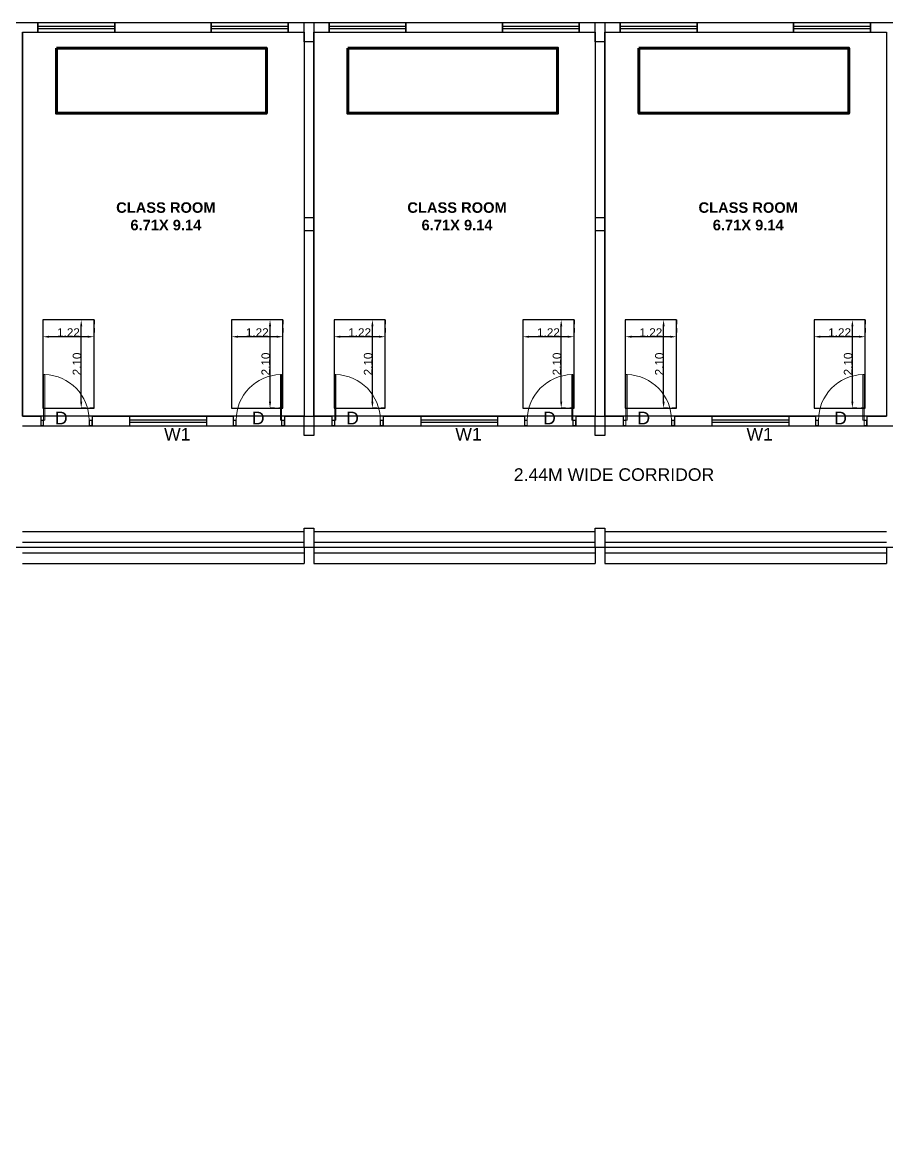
# Model space of a CAD drawing. Header units: metres. Extents: x -1744 to -758, y -4183 to -3914.
# Drawn here: x -1124.52 to -1103.94, y -4124.11 to -4097.3 of the extents above; entities that cross this region are included whole.
import ezdxf

# ---------------------------------------------------------------- set-up
doc = ezdxf.new("R2010")
doc.units = ezdxf.units.M
doc.header["$PDMODE"] = 3
doc.linetypes.add('DOT2', pattern=[0.125, 0, -0.125])
for name, color, linetype in [('A-STAIR-2', 54, 'Continuous'), ('A4-RCC CLMN-F', 4, 'Continuous'), ('BLK_1_FLR_0_BLT_UP_AREA', 13, 'Continuous'), ('BLK_1_FLR_0_REGULAR_ROOM_1', 2, 'Continuous'), ('DOOR_OPEN', 180, 'Continuous'), ('TEXT', 7, 'Continuous'), ('TEXT NOTES', 200, 'Continuous'), ('WALL', 7, 'Continuous'), ('WINDOW', 215, 'Continuous')]:
    doc.layers.add(name, color=color, linetype=linetype)
for name, color, linetype, lineweight in [('A_---WALLS', 255, 'Continuous', 30), ('BLK_1_FLR_0_ROOM_1_LIGHT_VENTILATION_1', 232, 'Continuous', 0), ('DOOR', 11, 'Continuous', 18)]:
    doc.layers.add(name, color=color, linetype=linetype, lineweight=lineweight)
doc.styles.add('KK', font='arial.ttf', dxfattribs={"width": 0.75})
doc.styles.get("Standard").update_dxf_attribs({"font": 'arial.ttf'})
doc.styles.add('TITLE', font='arialbd.ttf')
doc.dimstyles.new('ISO-25', dxfattribs={"dimscale": 0, "dimtxt": 0.23, "dimasz": 0.15, "dimexe": 1.25, "dimexo": 0.625, "dimgap": 0, "dimtad": 0, "dimzin": 1, "dimdsep": 46, "dimtxsty": 'Standard', "dimblk": 'OBLIQUE', "dimcen": 0, "dimse1": 1, "dimse2": 1, "dimclrd": 256, "dimclrt": 256, "dimadec": 0, "dimazin": 2, "dimtfac": 1, "dimtix": 1, "dimtofl": 0, "dimtmove": 0, "dimatfit": 3, "dimfxl": 0, "dimtolj": 1, "dimarcsym": 0})

# ---------------------------------------------------------------- blocks, each defined once
blk = doc.blocks.new('D-915')
for p, q in [((70, 900), (50, 900)), ((50, 100), (50, 900)), ((70, 100), (70, 900)), ((50, 100), (70, 100))]:
    blk.add_line(p, q)
for points in [[(0, 100), (50, 100), (50, 0), (0, 0)], [(5, 95), (45, 95), (45, 5), (5, 5)], [(850, 100), (900, 100), (900, 0), (850, 0)], [(855, 95), (895, 95), (895, 5), (855, 5)]]:
    blk.add_lwpolyline(points, close=True)
blk.add_arc((50, 100), 800, 359.9791, 88.5704)
blk = doc.blocks.new('A$C1C9B1590')
at = {"layer": 'A-STAIR-2', "linetype": 'Continuous'}
for p, q in [((480.971, 73.545), (487.677, 73.545)), ((487.906, 73.545), (494.611, 73.546)), ((494.84, 73.546), (501.545, 73.546)), ((480.971, 73.292), (487.677, 73.292)), ((487.906, 73.292), (494.611, 73.292)), ((494.84, 73.292), (501.545, 73.292)), ((480.971, 73.038), (487.677, 73.038)), ((487.677, 73.165), (487.677, 72.784)), ((487.906, 73.165), (487.906, 72.784)), ((487.906, 73.038), (494.611, 73.038)), ((494.611, 73.165), (494.611, 72.784)), ((494.84, 73.165), (494.84, 72.784)), ((494.84, 73.038), (501.545, 73.038)), ((501.545, 73.165), (501.545, 72.784)), ((480.971, 72.784), (487.677, 72.784)), ((487.906, 72.784), (494.611, 72.784)), ((494.84, 72.784), (501.545, 72.784))]:
    blk.add_line(p, q, dxfattribs=at)
at = {"layer": 'A4-RCC CLMN-F'}
for points in [[(487.677, 85.662), (487.906, 85.662), (487.906, 85.205), (487.677, 85.205)], [(494.611, 85.662), (494.84, 85.662), (494.84, 85.205), (494.611, 85.205)], [(487.677, 76.289), (487.906, 76.289), (487.906, 75.832), (487.677, 75.832)], [(494.611, 76.289), (494.84, 76.289), (494.84, 75.832), (494.611, 75.832)], [(487.677, 73.622), (487.906, 73.622), (487.906, 73.165), (487.677, 73.165)], [(494.611, 73.622), (494.84, 73.622), (494.84, 73.165), (494.611, 73.165)]]:
    blk.add_lwpolyline(points, close=True, dxfattribs=at)
for points in [[(487.677, 80.709), (487.906, 80.709), (487.906, 81.014), (487.677, 81.014), (487.677, 80.709)], [(494.611, 80.709), (494.84, 80.709), (494.84, 81.014), (494.611, 81.014), (494.611, 80.709)]]:
    blk.add_lwpolyline(points, dxfattribs=at)
at = {"layer": 'A_---WALLS'}
for p, q in [((479.93, 85.662), (481.339, 85.662)), ((483.168, 85.662), (485.465, 85.662)), ((487.294, 85.662), (488.273, 85.662)), ((490.102, 85.662), (492.399, 85.662)), ((494.228, 85.662), (495.207, 85.662)), ((497.036, 85.662), (499.333, 85.662)), ((501.162, 85.662), (502.142, 85.662)), ((480.971, 85.433), (480.971, 76.289)), ((480.971, 85.433), (481.339, 85.433)), ((483.168, 85.433), (485.465, 85.433)), ((487.294, 85.433), (487.677, 85.433)), ((487.677, 85.433), (487.677, 76.289)), ((487.906, 85.433), (487.906, 76.289)), ((487.906, 85.433), (488.273, 85.433)), ((490.102, 85.433), (492.399, 85.433)), ((494.228, 85.433), (494.611, 85.433)), ((494.611, 85.433), (494.611, 76.289)), ((494.84, 85.433), (494.84, 76.289)), ((494.84, 85.433), (495.207, 85.433)), ((497.036, 85.433), (499.333, 85.433)), ((501.162, 85.433), (501.545, 85.433)), ((480.971, 76.289), (481.406, 76.289)), ((481.406, 76.289), (481.406, 76.061)), ((482.627, 76.289), (483.52, 76.289)), ((482.627, 76.289), (482.627, 76.061)), ((485.349, 76.289), (485.988, 76.289)), ((485.988, 76.289), (485.988, 76.061)), ((487.21, 76.289), (487.677, 76.289)), ((487.21, 76.289), (487.21, 76.061)), ((487.906, 76.289), (488.34, 76.289)), ((488.34, 76.289), (488.34, 76.061)), ((489.562, 76.289), (489.562, 76.061)), ((489.562, 76.289), (490.454, 76.289)), ((492.283, 76.289), (492.922, 76.289)), ((492.922, 76.289), (492.922, 76.061)), ((494.144, 76.289), (494.611, 76.289)), ((494.144, 76.289), (494.144, 76.061)), ((494.84, 76.289), (495.274, 76.289)), ((495.274, 76.289), (495.274, 76.061)), ((496.496, 76.289), (497.388, 76.289)), ((496.496, 76.289), (496.496, 76.061)), ((499.217, 76.289), (499.856, 76.289)), ((499.856, 76.289), (499.856, 76.061)), ((501.078, 76.289), (501.545, 76.289)), ((501.078, 76.289), (501.078, 76.061)), ((480.971, 76.061), (508.708, 76.061))]:
    blk.add_line(p, q, dxfattribs=at)
for points in [[(479.93, 85.662), (481.339, 85.662)], [(483.168, 85.662), (485.465, 85.662)], [(487.294, 85.662), (488.273, 85.662)], [(490.102, 85.662), (492.399, 85.662)], [(494.228, 85.662), (495.207, 85.662)], [(497.036, 85.662), (499.333, 85.662)], [(501.162, 85.662), (502.142, 85.662)]]:
    blk.add_lwpolyline(points, dxfattribs=at)
at = {"layer": 'WINDOW', "linetype": 'Continuous'}
for p, q in [((481.339, 85.662), (483.168, 85.662)), ((481.339, 85.433), (481.339, 85.662)), ((481.339, 85.662), (481.339, 85.433)), ((481.339, 85.573), (483.168, 85.573)), ((481.339, 85.573), (483.168, 85.573)), ((481.339, 85.522), (483.168, 85.522)), ((481.339, 85.522), (483.168, 85.522)), ((483.168, 85.662), (483.168, 85.433)), ((483.168, 85.433), (483.168, 85.662)), ((485.465, 85.433), (485.465, 85.662)), ((485.465, 85.662), (485.465, 85.433)), ((485.465, 85.662), (487.294, 85.662)), ((485.465, 85.573), (487.294, 85.573)), ((485.465, 85.573), (487.294, 85.573)), ((485.465, 85.522), (487.294, 85.522)), ((485.465, 85.522), (487.294, 85.522)), ((487.294, 85.433), (487.294, 85.662)), ((487.294, 85.662), (487.294, 85.433)), ((488.273, 85.433), (488.273, 85.662)), ((488.273, 85.662), (488.273, 85.433)), ((488.273, 85.662), (490.102, 85.662)), ((488.273, 85.573), (490.102, 85.573)), ((488.273, 85.573), (490.102, 85.573)), ((488.273, 85.522), (490.102, 85.522)), ((488.273, 85.522), (490.102, 85.522)), ((490.102, 85.433), (490.102, 85.662)), ((490.102, 85.662), (490.102, 85.433)), ((492.399, 85.433), (492.399, 85.662)), ((492.399, 85.662), (492.399, 85.433)), ((492.399, 85.662), (494.228, 85.662)), ((492.399, 85.573), (494.228, 85.573)), ((492.399, 85.573), (494.228, 85.573)), ((492.399, 85.522), (494.228, 85.522)), ((492.399, 85.522), (494.228, 85.522)), ((494.228, 85.433), (494.228, 85.662)), ((494.228, 85.662), (494.228, 85.433)), ((495.207, 85.662), (497.036, 85.662)), ((495.207, 85.433), (495.207, 85.662)), ((495.207, 85.662), (495.207, 85.433)), ((495.207, 85.573), (497.036, 85.573)), ((495.207, 85.573), (497.036, 85.573)), ((495.207, 85.522), (497.036, 85.522)), ((495.207, 85.522), (497.036, 85.522)), ((497.036, 85.662), (497.036, 85.433)), ((497.036, 85.433), (497.036, 85.662)), ((499.333, 85.662), (499.333, 85.433)), ((499.333, 85.433), (499.333, 85.662)), ((499.333, 85.662), (501.162, 85.662)), ((499.333, 85.573), (501.162, 85.573)), ((499.333, 85.573), (501.162, 85.573)), ((499.333, 85.522), (501.162, 85.522)), ((499.333, 85.522), (501.162, 85.522)), ((501.162, 85.433), (501.162, 85.662)), ((501.162, 85.662), (501.162, 85.433)), ((481.339, 85.433), (483.168, 85.433)), ((485.465, 85.433), (487.294, 85.433)), ((488.273, 85.433), (490.102, 85.433)), ((492.399, 85.433), (494.228, 85.433)), ((495.207, 85.433), (497.036, 85.433)), ((499.333, 85.433), (501.162, 85.433)), ((483.52, 76.289), (483.52, 76.061)), ((483.52, 76.289), (485.349, 76.289)), ((483.52, 76.289), (483.52, 76.061)), ((483.52, 76.2), (485.349, 76.2)), ((483.52, 76.2), (485.349, 76.2)), ((483.52, 76.149), (485.349, 76.149)), ((483.52, 76.149), (485.349, 76.149)), ((485.349, 76.289), (485.349, 76.061)), ((485.349, 76.289), (485.349, 76.061)), ((490.454, 76.289), (490.454, 76.061)), ((490.454, 76.289), (490.454, 76.061)), ((490.454, 76.289), (492.283, 76.289)), ((490.454, 76.2), (492.283, 76.2)), ((490.454, 76.2), (492.283, 76.2)), ((490.454, 76.149), (492.283, 76.149)), ((490.454, 76.149), (492.283, 76.149)), ((492.283, 76.289), (492.283, 76.061)), ((492.283, 76.289), (492.283, 76.061)), ((497.388, 76.289), (497.388, 76.061)), ((497.388, 76.289), (499.217, 76.289)), ((497.388, 76.289), (497.388, 76.061)), ((497.388, 76.2), (499.217, 76.2)), ((497.388, 76.2), (499.217, 76.2)), ((497.388, 76.149), (499.217, 76.149)), ((497.388, 76.149), (499.217, 76.149)), ((499.217, 76.289), (499.217, 76.061)), ((499.217, 76.289), (499.217, 76.061)), ((483.52, 76.061), (485.349, 76.061)), ((490.454, 76.061), (492.283, 76.061)), ((497.388, 76.061), (499.217, 76.061))]:
    blk.add_line(p, q, dxfattribs=at)
at = {"layer": 'DOOR', "xscale": 0.001354666666666, "yscale": 0.001354666666666, "zscale": 0.001354666666666}
for p in [(481.406, 76.061), (488.34, 76.061), (495.274, 76.061)]:
    blk.add_blockref('D-915', p, dxfattribs=at)
at = {"layer": 'DOOR', "xscale": -0.001354666666666, "yscale": 0.001354666666666, "zscale": 0.001354666666666, "rotation": 7.15959292e-08}
for p in [(487.21, 76.061), (494.144, 76.061), (501.078, 76.061)]:
    blk.add_blockref('D-915', p, dxfattribs=at)
at = {"layer": 'TEXT', "char_height": 0.25, "width": 6.85278, "attachment_point": 5, "style": 'TITLE'}
for insert in [(484.385, 81.046), (491.319, 81.046), (498.253, 81.046)]:
    blk.add_mtext('\\A1;CLASS ROOM\\P6.71X 9.14', dxfattribs=dict(at, insert=insert))
at = {"layer": 'TEXT NOTES', "style": 'KK'}
for s, p in [('D', (481.744, 76.096)), ('D', (486.434, 76.096)), ('D', (488.679, 76.096)), ('D', (493.368, 76.096)), ('D', (495.613, 76.096)), ('D', (500.302, 76.096)), ('W1', (484.343, 75.71)), ('W1', (491.278, 75.71)), ('W1', (498.212, 75.71)), ('2.44M WIDE CORRIDOR', (492.67, 74.749))]:
    blk.add_text(s, height=0.3, dxfattribs=at).set_placement(p)
blk = doc.blocks.new('*D651')
at = {"layer": 'DEFPOINTS', "color": 0, "ltscale": 0.1}
for p in [(-1124.033, -4104.381), (-1122.813, -4104.381), (-1124.033, -4104.782)]:
    blk.add_point(p, dxfattribs=at)
at = {"layer": 'DOOR_OPEN', "color": 1, "linetype": 'DOT2', "ltscale": 0.1}
for p, q in [((-1124.033, -4104.381), (-1124.033, -4104.782)), ((-1122.813, -4104.381), (-1122.813, -4104.782))]:
    blk.add_line(p, q, dxfattribs=at)
at = {"layer": 'DOOR_OPEN', "color": 1, "ltscale": 0.1}
blk.add_line((-1122.963, -4104.782), (-1123.883, -4104.782), dxfattribs=at)
for points in [[(-1123.883, -4104.757), (-1123.883, -4104.807), (-1124.033, -4104.782)], [(-1122.963, -4104.757), (-1122.963, -4104.807), (-1122.813, -4104.782)]]:
    blk.add_solid(points, dxfattribs=at)
at = {"layer": 'DOOR_OPEN', "color": 1, "ltscale": 0.1, "insert": (-1123.423, -4104.681), "char_height": 0.2, "attachment_point": 5}
blk.add_mtext('\\A1;1.22', dxfattribs=at)
blk = doc.blocks.new('*D652')
at = {"layer": 'DEFPOINTS', "color": 0, "ltscale": 0.1}
for p in [(-1123.119, -4104.381), (-1122.813, -4104.381), (-1122.813, -4106.481)]:
    blk.add_point(p, dxfattribs=at)
at = {"layer": 'DOOR_OPEN', "color": 2, "linetype": 'DOT2', "ltscale": 0.1}
for p, q in [((-1122.813, -4104.381), (-1123.119, -4104.381)), ((-1122.813, -4106.481), (-1123.119, -4106.481))]:
    blk.add_line(p, q, dxfattribs=at)
at = {"layer": 'DOOR_OPEN', "color": 2, "ltscale": 0.1}
blk.add_line((-1123.119, -4106.331), (-1123.119, -4104.531), dxfattribs=at)
for points in [[(-1123.144, -4104.531), (-1123.094, -4104.531), (-1123.119, -4104.381)], [(-1123.144, -4106.331), (-1123.094, -4106.331), (-1123.119, -4106.481)]]:
    blk.add_solid(points, dxfattribs=at)
at = {"layer": 'DOOR_OPEN', "color": 2, "ltscale": 0.1, "insert": (-1123.221, -4105.431), "char_height": 0.2, "attachment_point": 5, "rotation": 90}
blk.add_mtext('\\A1;2.10', dxfattribs=at)
blk = doc.blocks.new('*D653')
at = {"layer": 'DEFPOINTS', "color": 0, "ltscale": 0.1}
for p in [(-1119.537, -4104.381), (-1118.317, -4104.381), (-1119.537, -4104.782)]:
    blk.add_point(p, dxfattribs=at)
at = {"layer": 'DOOR_OPEN', "color": 1, "linetype": 'DOT2', "ltscale": 0.1}
for p, q in [((-1119.537, -4104.381), (-1119.537, -4104.782)), ((-1118.317, -4104.381), (-1118.317, -4104.782))]:
    blk.add_line(p, q, dxfattribs=at)
at = {"layer": 'DOOR_OPEN', "color": 1, "ltscale": 0.1}
blk.add_line((-1118.467, -4104.782), (-1119.387, -4104.782), dxfattribs=at)
for points in [[(-1119.387, -4104.757), (-1119.387, -4104.807), (-1119.537, -4104.782)], [(-1118.467, -4104.757), (-1118.467, -4104.807), (-1118.317, -4104.782)]]:
    blk.add_solid(points, dxfattribs=at)
at = {"layer": 'DOOR_OPEN', "color": 1, "ltscale": 0.1, "insert": (-1118.927, -4104.681), "char_height": 0.2, "attachment_point": 5}
blk.add_mtext('\\A1;1.22', dxfattribs=at)
blk = doc.blocks.new('*D654')
at = {"layer": 'DEFPOINTS', "color": 0, "ltscale": 0.1}
for p in [(-1118.623, -4104.381), (-1118.317, -4104.381), (-1118.317, -4106.481)]:
    blk.add_point(p, dxfattribs=at)
at = {"layer": 'DOOR_OPEN', "color": 2, "linetype": 'DOT2', "ltscale": 0.1}
for p, q in [((-1118.317, -4104.381), (-1118.623, -4104.381)), ((-1118.317, -4106.481), (-1118.623, -4106.481))]:
    blk.add_line(p, q, dxfattribs=at)
at = {"layer": 'DOOR_OPEN', "color": 2, "ltscale": 0.1}
blk.add_line((-1118.623, -4106.331), (-1118.623, -4104.531), dxfattribs=at)
for points in [[(-1118.648, -4104.531), (-1118.598, -4104.531), (-1118.623, -4104.381)], [(-1118.648, -4106.331), (-1118.598, -4106.331), (-1118.623, -4106.481)]]:
    blk.add_solid(points, dxfattribs=at)
at = {"layer": 'DOOR_OPEN', "color": 2, "ltscale": 0.1, "insert": (-1118.726, -4105.431), "char_height": 0.2, "attachment_point": 5, "rotation": 90}
blk.add_mtext('\\A1;2.10', dxfattribs=at)
blk = doc.blocks.new('*D655')
at = {"layer": 'DEFPOINTS', "color": 0, "ltscale": 0.1}
for p in [(-1117.099, -4104.381), (-1115.879, -4104.381), (-1117.099, -4104.782)]:
    blk.add_point(p, dxfattribs=at)
at = {"layer": 'DOOR_OPEN', "color": 1, "linetype": 'DOT2', "ltscale": 0.1}
for p, q in [((-1117.099, -4104.381), (-1117.099, -4104.782)), ((-1115.879, -4104.381), (-1115.879, -4104.782))]:
    blk.add_line(p, q, dxfattribs=at)
at = {"layer": 'DOOR_OPEN', "color": 1, "ltscale": 0.1}
blk.add_line((-1116.029, -4104.782), (-1116.949, -4104.782), dxfattribs=at)
for points in [[(-1116.949, -4104.757), (-1116.949, -4104.807), (-1117.099, -4104.782)], [(-1116.029, -4104.757), (-1116.029, -4104.807), (-1115.879, -4104.782)]]:
    blk.add_solid(points, dxfattribs=at)
at = {"layer": 'DOOR_OPEN', "color": 1, "ltscale": 0.1, "insert": (-1116.489, -4104.681), "char_height": 0.2, "attachment_point": 5}
blk.add_mtext('\\A1;1.22', dxfattribs=at)
blk = doc.blocks.new('*D656')
at = {"layer": 'DEFPOINTS', "color": 0, "ltscale": 0.1}
for p in [(-1116.185, -4104.381), (-1115.879, -4104.381), (-1115.879, -4106.481)]:
    blk.add_point(p, dxfattribs=at)
at = {"layer": 'DOOR_OPEN', "color": 2, "linetype": 'DOT2', "ltscale": 0.1}
for p, q in [((-1115.879, -4104.381), (-1116.185, -4104.381)), ((-1115.879, -4106.481), (-1116.185, -4106.481))]:
    blk.add_line(p, q, dxfattribs=at)
at = {"layer": 'DOOR_OPEN', "color": 2, "ltscale": 0.1}
blk.add_line((-1116.185, -4106.331), (-1116.185, -4104.531), dxfattribs=at)
for points in [[(-1116.21, -4104.531), (-1116.16, -4104.531), (-1116.185, -4104.381)], [(-1116.21, -4106.331), (-1116.16, -4106.331), (-1116.185, -4106.481)]]:
    blk.add_solid(points, dxfattribs=at)
at = {"layer": 'DOOR_OPEN', "color": 2, "ltscale": 0.1, "insert": (-1116.287, -4105.431), "char_height": 0.2, "attachment_point": 5, "rotation": 90}
blk.add_mtext('\\A1;2.10', dxfattribs=at)
blk = doc.blocks.new('*D657')
at = {"layer": 'DEFPOINTS', "color": 0, "ltscale": 0.1}
for p in [(-1112.603, -4104.381), (-1111.383, -4104.381), (-1112.603, -4104.782)]:
    blk.add_point(p, dxfattribs=at)
at = {"layer": 'DOOR_OPEN', "color": 1, "linetype": 'DOT2', "ltscale": 0.1}
for p, q in [((-1112.603, -4104.381), (-1112.603, -4104.782)), ((-1111.383, -4104.381), (-1111.383, -4104.782))]:
    blk.add_line(p, q, dxfattribs=at)
at = {"layer": 'DOOR_OPEN', "color": 1, "ltscale": 0.1}
blk.add_line((-1111.533, -4104.782), (-1112.453, -4104.782), dxfattribs=at)
for points in [[(-1112.453, -4104.757), (-1112.453, -4104.807), (-1112.603, -4104.782)], [(-1111.533, -4104.757), (-1111.533, -4104.807), (-1111.383, -4104.782)]]:
    blk.add_solid(points, dxfattribs=at)
at = {"layer": 'DOOR_OPEN', "color": 1, "ltscale": 0.1, "insert": (-1111.993, -4104.681), "char_height": 0.2, "attachment_point": 5}
blk.add_mtext('\\A1;1.22', dxfattribs=at)
blk = doc.blocks.new('*D658')
at = {"layer": 'DEFPOINTS', "color": 0, "ltscale": 0.1}
for p in [(-1111.689, -4104.381), (-1111.383, -4104.381), (-1111.383, -4106.481)]:
    blk.add_point(p, dxfattribs=at)
at = {"layer": 'DOOR_OPEN', "color": 2, "linetype": 'DOT2', "ltscale": 0.1}
for p, q in [((-1111.383, -4104.381), (-1111.689, -4104.381)), ((-1111.383, -4106.481), (-1111.689, -4106.481))]:
    blk.add_line(p, q, dxfattribs=at)
at = {"layer": 'DOOR_OPEN', "color": 2, "ltscale": 0.1}
blk.add_line((-1111.689, -4106.331), (-1111.689, -4104.531), dxfattribs=at)
for points in [[(-1111.714, -4104.531), (-1111.664, -4104.531), (-1111.689, -4104.381)], [(-1111.714, -4106.331), (-1111.664, -4106.331), (-1111.689, -4106.481)]]:
    blk.add_solid(points, dxfattribs=at)
at = {"layer": 'DOOR_OPEN', "color": 2, "ltscale": 0.1, "insert": (-1111.791, -4105.431), "char_height": 0.2, "attachment_point": 5, "rotation": 90}
blk.add_mtext('\\A1;2.10', dxfattribs=at)
blk = doc.blocks.new('*D659')
at = {"layer": 'DEFPOINTS', "color": 0, "ltscale": 0.1}
for p in [(-1110.164, -4104.381), (-1108.944, -4104.381), (-1110.164, -4104.782)]:
    blk.add_point(p, dxfattribs=at)
at = {"layer": 'DOOR_OPEN', "color": 1, "linetype": 'DOT2', "ltscale": 0.1}
for p, q in [((-1110.164, -4104.381), (-1110.164, -4104.782)), ((-1108.944, -4104.381), (-1108.944, -4104.782))]:
    blk.add_line(p, q, dxfattribs=at)
at = {"layer": 'DOOR_OPEN', "color": 1, "ltscale": 0.1}
blk.add_line((-1109.094, -4104.782), (-1110.014, -4104.782), dxfattribs=at)
for points in [[(-1110.014, -4104.757), (-1110.014, -4104.807), (-1110.164, -4104.782)], [(-1109.094, -4104.757), (-1109.094, -4104.807), (-1108.944, -4104.782)]]:
    blk.add_solid(points, dxfattribs=at)
at = {"layer": 'DOOR_OPEN', "color": 1, "ltscale": 0.1, "insert": (-1109.554, -4104.681), "char_height": 0.2, "attachment_point": 5}
blk.add_mtext('\\A1;1.22', dxfattribs=at)
blk = doc.blocks.new('*D660')
at = {"layer": 'DEFPOINTS', "color": 0, "ltscale": 0.1}
for p in [(-1109.251, -4104.381), (-1108.944, -4104.381), (-1108.944, -4106.481)]:
    blk.add_point(p, dxfattribs=at)
at = {"layer": 'DOOR_OPEN', "color": 2, "linetype": 'DOT2', "ltscale": 0.1}
for p, q in [((-1108.944, -4104.381), (-1109.251, -4104.381)), ((-1108.944, -4106.481), (-1109.251, -4106.481))]:
    blk.add_line(p, q, dxfattribs=at)
at = {"layer": 'DOOR_OPEN', "color": 2, "ltscale": 0.1}
blk.add_line((-1109.251, -4106.331), (-1109.251, -4104.531), dxfattribs=at)
for points in [[(-1109.276, -4104.531), (-1109.226, -4104.531), (-1109.251, -4104.381)], [(-1109.276, -4106.331), (-1109.226, -4106.331), (-1109.251, -4106.481)]]:
    blk.add_solid(points, dxfattribs=at)
at = {"layer": 'DOOR_OPEN', "color": 2, "ltscale": 0.1, "insert": (-1109.353, -4105.431), "char_height": 0.2, "attachment_point": 5, "rotation": 90}
blk.add_mtext('\\A1;2.10', dxfattribs=at)
blk = doc.blocks.new('*D661')
at = {"layer": 'DEFPOINTS', "color": 0, "ltscale": 0.1}
for p in [(-1105.669, -4104.381), (-1104.449, -4104.381), (-1105.669, -4104.782)]:
    blk.add_point(p, dxfattribs=at)
at = {"layer": 'DOOR_OPEN', "color": 1, "linetype": 'DOT2', "ltscale": 0.1}
for p, q in [((-1105.669, -4104.381), (-1105.669, -4104.782)), ((-1104.449, -4104.381), (-1104.449, -4104.782))]:
    blk.add_line(p, q, dxfattribs=at)
at = {"layer": 'DOOR_OPEN', "color": 1, "ltscale": 0.1}
blk.add_line((-1104.599, -4104.782), (-1105.519, -4104.782), dxfattribs=at)
for points in [[(-1105.519, -4104.757), (-1105.519, -4104.807), (-1105.669, -4104.782)], [(-1104.599, -4104.757), (-1104.599, -4104.807), (-1104.449, -4104.782)]]:
    blk.add_solid(points, dxfattribs=at)
at = {"layer": 'DOOR_OPEN', "color": 1, "ltscale": 0.1, "insert": (-1105.059, -4104.681), "char_height": 0.2, "attachment_point": 5}
blk.add_mtext('\\A1;1.22', dxfattribs=at)
blk = doc.blocks.new('*D662')
at = {"layer": 'DEFPOINTS', "color": 0, "ltscale": 0.1}
for p in [(-1104.755, -4104.381), (-1104.449, -4104.381), (-1104.449, -4106.481)]:
    blk.add_point(p, dxfattribs=at)
at = {"layer": 'DOOR_OPEN', "color": 2, "linetype": 'DOT2', "ltscale": 0.1}
for p, q in [((-1104.449, -4104.381), (-1104.755, -4104.381)), ((-1104.449, -4106.481), (-1104.755, -4106.481))]:
    blk.add_line(p, q, dxfattribs=at)
at = {"layer": 'DOOR_OPEN', "color": 2, "ltscale": 0.1}
blk.add_line((-1104.755, -4106.331), (-1104.755, -4104.531), dxfattribs=at)
for points in [[(-1104.78, -4104.531), (-1104.73, -4104.531), (-1104.755, -4104.381)], [(-1104.78, -4106.331), (-1104.73, -4106.331), (-1104.755, -4106.481)]]:
    blk.add_solid(points, dxfattribs=at)
at = {"layer": 'DOOR_OPEN', "color": 2, "ltscale": 0.1, "insert": (-1104.857, -4105.431), "char_height": 0.2, "attachment_point": 5, "rotation": 90}
blk.add_mtext('\\A1;2.10', dxfattribs=at)

msp = doc.modelspace()

# ---------------------------------------------------------------- linework, layer by layer
at = {"layer": 'BLK_1_FLR_0_BLT_UP_AREA', "color": 26}
msp.add_lwpolyline([(-1195.68798, -4124.10829), (-1195.68798, -4097.3014), (-1086.95058, -4097.3014), (-1086.95058, -4121.11098), (-1096.39938, -4121.11098), (-1096.39938, -4109.7982), (-1136.93778, -4109.7982), (-1136.93778, -4115.89522), (-1147.75818, -4115.89522), (-1147.75818, -4109.7982), (-1186.23918, -4109.7982), (-1186.23918, -4124.10829)], close=True, dxfattribs=at)
at = {"layer": 'BLK_1_FLR_0_REGULAR_ROOM_1', "color": 3}
for points in [[(-1124.51718, -4097.53), (-1117.81158, -4097.53), (-1117.81158, -4106.674), (-1124.51718, -4106.674)], [(-1117.58298, -4097.53), (-1110.87738, -4097.53), (-1110.87738, -4106.674), (-1117.58298, -4106.674)], [(-1110.64878, -4097.53), (-1103.94318, -4097.53), (-1103.94318, -4106.674), (-1110.64878, -4106.674)]]:
    msp.add_lwpolyline(points, close=True, dxfattribs=at)
at = {"layer": 'BLK_1_FLR_0_ROOM_1_LIGHT_VENTILATION_1', "color": 232, "lineweight": 60}
for points in [[(-1123.70832, -4097.90959), (-1118.70832, -4097.90959), (-1118.70832, -4099.45959), (-1123.70832, -4099.45959)], [(-1116.77412, -4097.90959), (-1111.77412, -4097.90959), (-1111.77412, -4099.45959), (-1116.77412, -4099.45959)], [(-1109.83992, -4097.90959), (-1104.83992, -4097.90959), (-1104.83992, -4099.45959), (-1109.83992, -4099.45959)]]:
    msp.add_lwpolyline(points, close=True, dxfattribs=at)
at = {"layer": 'DOOR_OPEN', "color": 180}
for points in [[(-1124.03278, -4106.48104), (-1122.81278, -4106.48104), (-1122.81278, -4104.38104), (-1124.03278, -4104.38104)], [(-1119.53726, -4106.48104), (-1118.31726, -4106.48104), (-1118.31726, -4104.38104), (-1119.53726, -4104.38104)], [(-1117.09858, -4106.48104), (-1115.87858, -4106.48104), (-1115.87858, -4104.38104), (-1117.09858, -4104.38104)], [(-1112.60306, -4106.48104), (-1111.38306, -4106.48104), (-1111.38306, -4104.38104), (-1112.60306, -4104.38104)], [(-1110.16438, -4106.48104), (-1108.94438, -4106.48104), (-1108.94438, -4104.38104), (-1110.16438, -4104.38104)], [(-1105.66886, -4106.48104), (-1104.44886, -4106.48104), (-1104.44886, -4104.38104), (-1105.66886, -4104.38104)]]:
    msp.add_lwpolyline(points, close=True, dxfattribs=at)

# ---------------------------------------------------------------- block references
at = {"layer": 'WALL'}
msp.add_blockref('A$C1C9B1590', (-1605.48862, -4182.96317), dxfattribs=at)

# ---------------------------------------------------------------- dimensions: what is measured, and where the dimension line sits
at = {"layer": 'DOOR_OPEN', "color": 1, "ltscale": 0.1}
for base, p1, p2, picture, middle in [((-1124.03278, -4104.78157), (-1122.81278, -4104.38104), (-1124.03278, -4104.38104), '*D651', (-1123.42278, -4104.68116)), ((-1119.53726, -4104.78157), (-1118.31726, -4104.38104), (-1119.53726, -4104.38104), '*D653', (-1118.92726, -4104.68116)), ((-1117.09858, -4104.78157), (-1115.87858, -4104.38104), (-1117.09858, -4104.38104), '*D655', (-1116.48858, -4104.68116)), ((-1112.60306, -4104.78157), (-1111.38306, -4104.38104), (-1112.60306, -4104.38104), '*D657', (-1111.99306, -4104.68116)), ((-1110.16438, -4104.78157), (-1108.94438, -4104.38104), (-1110.16438, -4104.38104), '*D659', (-1109.55438, -4104.68116)), ((-1105.66886, -4104.78157), (-1104.44886, -4104.38104), (-1105.66886, -4104.38104), '*D661', (-1105.05886, -4104.68116))]:
    dim = msp.add_linear_dim(base=base, p1=p1, p2=p2, dimstyle='ISO-25', override={"dimscale": 1, "dimtxt": 0.2, "dimexe": 0, "dimexo": 0, "dimtad": 1, "dimsah": 1, "dimse1": 0, "dimse2": 0, "dimclrd": 1, "dimclre": 1, "dimclrt": 1, "dimfxl": 0, "dimlwd": 65535, "dimlwe": 65535}, dxfattribs=at)
    dim.commit()
    dim.dimension.update_dxf_attribs({"geometry": picture, "text_midpoint": middle})
at = {"layer": 'DOOR_OPEN', "color": 2, "ltscale": 0.1}
for base, p1, p2, picture, middle in [((-1123.11891, -4104.38104), (-1122.81278, -4106.48104), (-1122.81278, -4104.38104), '*D652', (-1123.22103, -4105.43104)), ((-1118.6234, -4104.38104), (-1118.31726, -4106.48104), (-1118.31726, -4104.38104), '*D654', (-1118.72551, -4105.43104)), ((-1116.18471, -4104.38104), (-1115.87858, -4106.48104), (-1115.87858, -4104.38104), '*D656', (-1116.28683, -4105.43104)), ((-1111.6892, -4104.38104), (-1111.38306, -4106.48104), (-1111.38306, -4104.38104), '*D658', (-1111.79131, -4105.43104)), ((-1109.25051, -4104.38104), (-1108.94438, -4106.48104), (-1108.94438, -4104.38104), '*D660', (-1109.35263, -4105.43104)), ((-1104.755, -4104.38104), (-1104.44886, -4106.48104), (-1104.44886, -4104.38104), '*D662', (-1104.85711, -4105.43104))]:
    dim = msp.add_linear_dim(base=base, p1=p1, p2=p2, angle=90, dimstyle='ISO-25', override={"dimscale": 1, "dimtxt": 0.2, "dimexe": 0, "dimexo": 0, "dimtad": 1, "dimsah": 1, "dimse1": 0, "dimse2": 0, "dimclrd": 2, "dimclre": 2, "dimclrt": 2, "dimfxl": 0, "dimlwd": 65535, "dimlwe": 65535}, dxfattribs=at)
    dim.commit()
    dim.dimension.update_dxf_attribs({"geometry": picture, "text_midpoint": middle})

doc.saveas('drawing.dxf')
